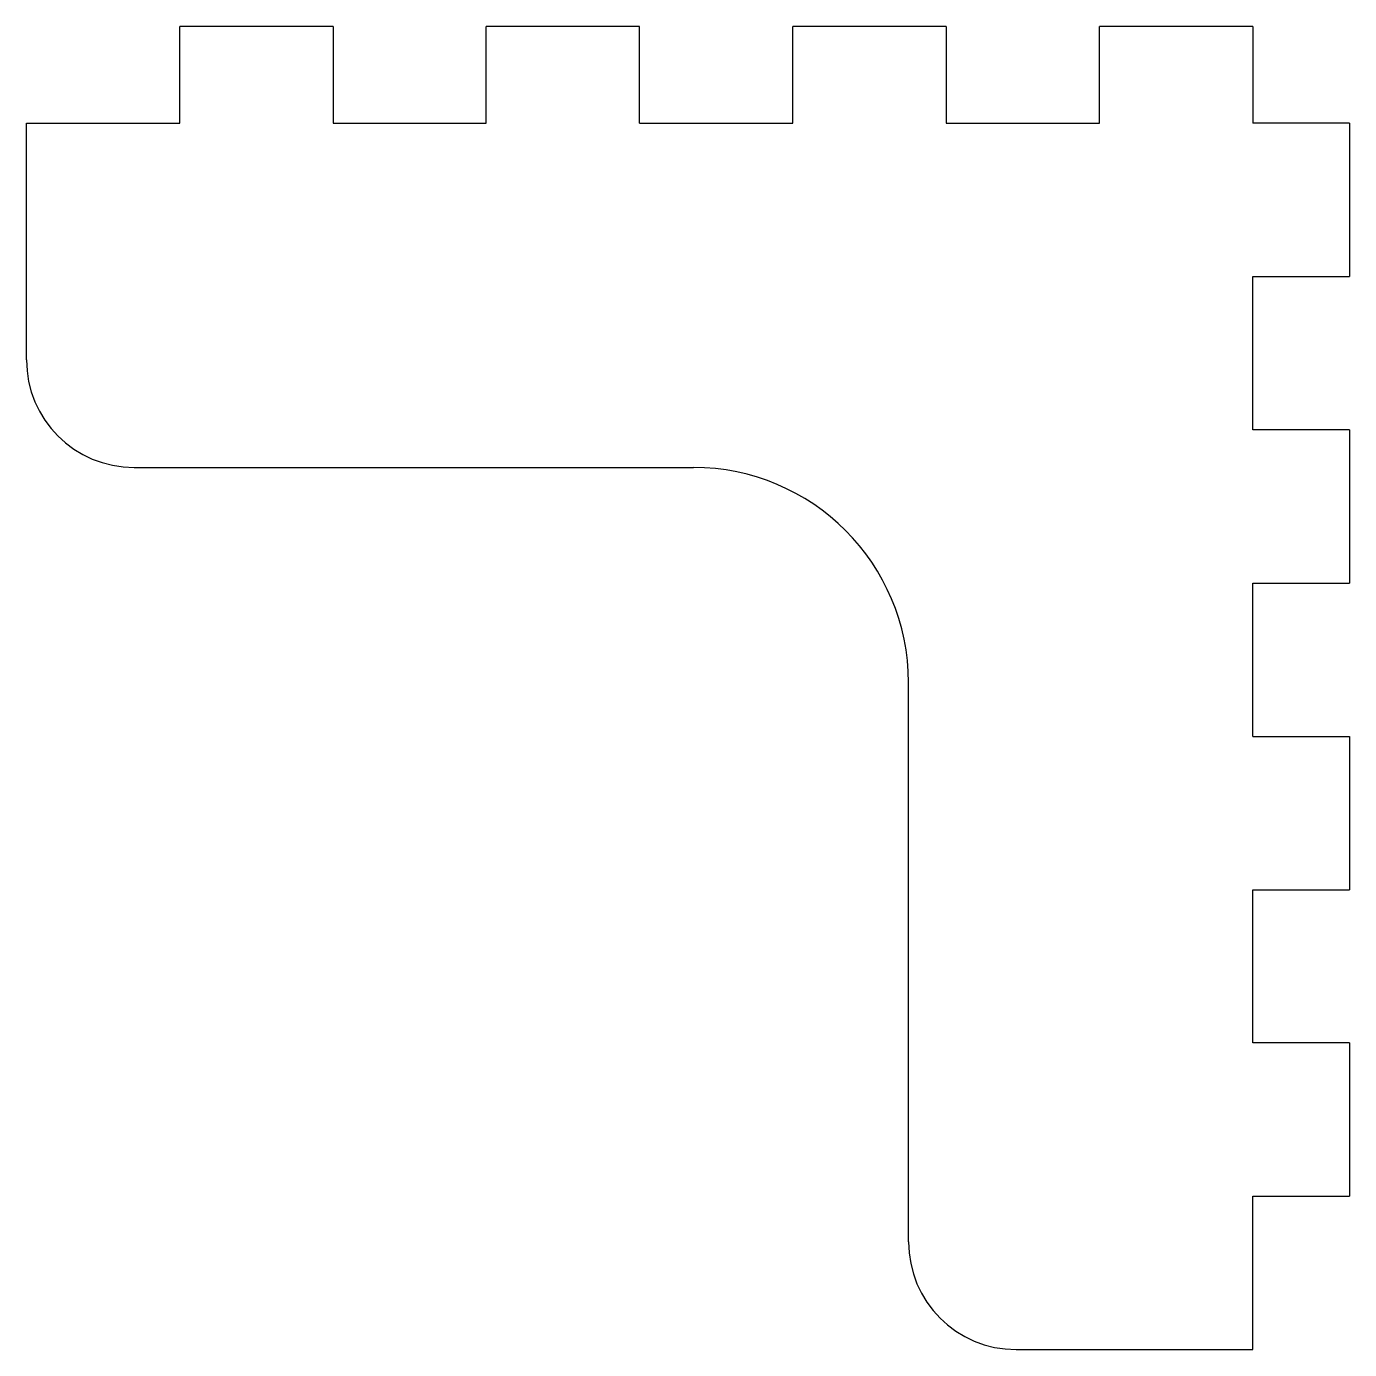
# Model space of a CAD drawing. Header units: millimetres. Extents: x -38 to 2874, y -38 to 2283.
# Drawn here: x -37.8 to 23.7, y -38.2 to 23.3 of the extents above.
import ezdxf

# ---------------------------------------------------------------- set-up
doc = ezdxf.new("R2010")
doc.units = ezdxf.units.MM

msp = doc.modelspace()

# ---------------------------------------------------------------- linework, layer by layer
for p, q in [((-23.569, 23.3), (-30.694, 23.3)), ((-30.694, 18.8), (-30.694, 23.3)), ((-23.569, 23.3), (-23.569, 18.8)), ((-9.319, 23.3), (-16.444, 23.3)), ((-16.444, 18.8), (-16.444, 23.3)), ((-9.319, 18.8), (-9.319, 23.3)), ((4.931, 23.3), (-2.194, 23.3)), ((-2.194, 18.8), (-2.194, 23.3)), ((4.931, 23.3), (4.931, 18.8)), ((19.181, 23.3), (12.056, 23.3)), ((12.056, 18.8), (12.056, 23.3)), ((19.181, 23.3), (19.181, 18.8)), ((-37.819, 7.8), (-37.819, 18.8)), ((-37.819, 18.8), (-30.694, 18.8)), ((-23.569, 18.8), (-16.444, 18.8)), ((-9.319, 18.8), (-2.194, 18.8)), ((4.931, 18.8), (12.056, 18.8)), ((23.681, 18.8), (19.181, 18.8)), ((23.681, 18.8), (23.681, 11.675)), ((19.181, 4.55), (19.181, 11.675)), ((19.181, 11.675), (23.681, 11.675)), ((23.681, 4.55), (19.181, 4.55)), ((23.681, 4.55), (23.681, -2.575)), ((-32.819, 2.8), (-6.819, 2.8)), ((19.181, -9.7), (19.181, -2.575)), ((19.181, -2.575), (23.681, -2.575)), ((3.181, -33.2), (3.181, -7.2)), ((19.181, -9.7), (23.681, -9.7)), ((23.681, -9.7), (23.681, -16.825)), ((19.181, -23.95), (19.181, -16.825)), ((19.181, -16.825), (23.681, -16.825)), ((23.681, -23.95), (19.181, -23.95)), ((23.681, -23.95), (23.681, -31.075)), ((19.181, -38.2), (19.181, -31.075)), ((19.181, -31.075), (23.681, -31.075)), ((8.181, -38.2), (19.181, -38.2))]:
    msp.add_line(p, q)
for centre, radius, start, end in [((-32.819, 7.8), 5, 180, 270), ((-6.819, -7.2), 10, 0, 90), ((8.181, -33.2), 5, 180, 270)]:
    msp.add_arc(centre, radius, start, end)

doc.saveas('drawing.dxf')
